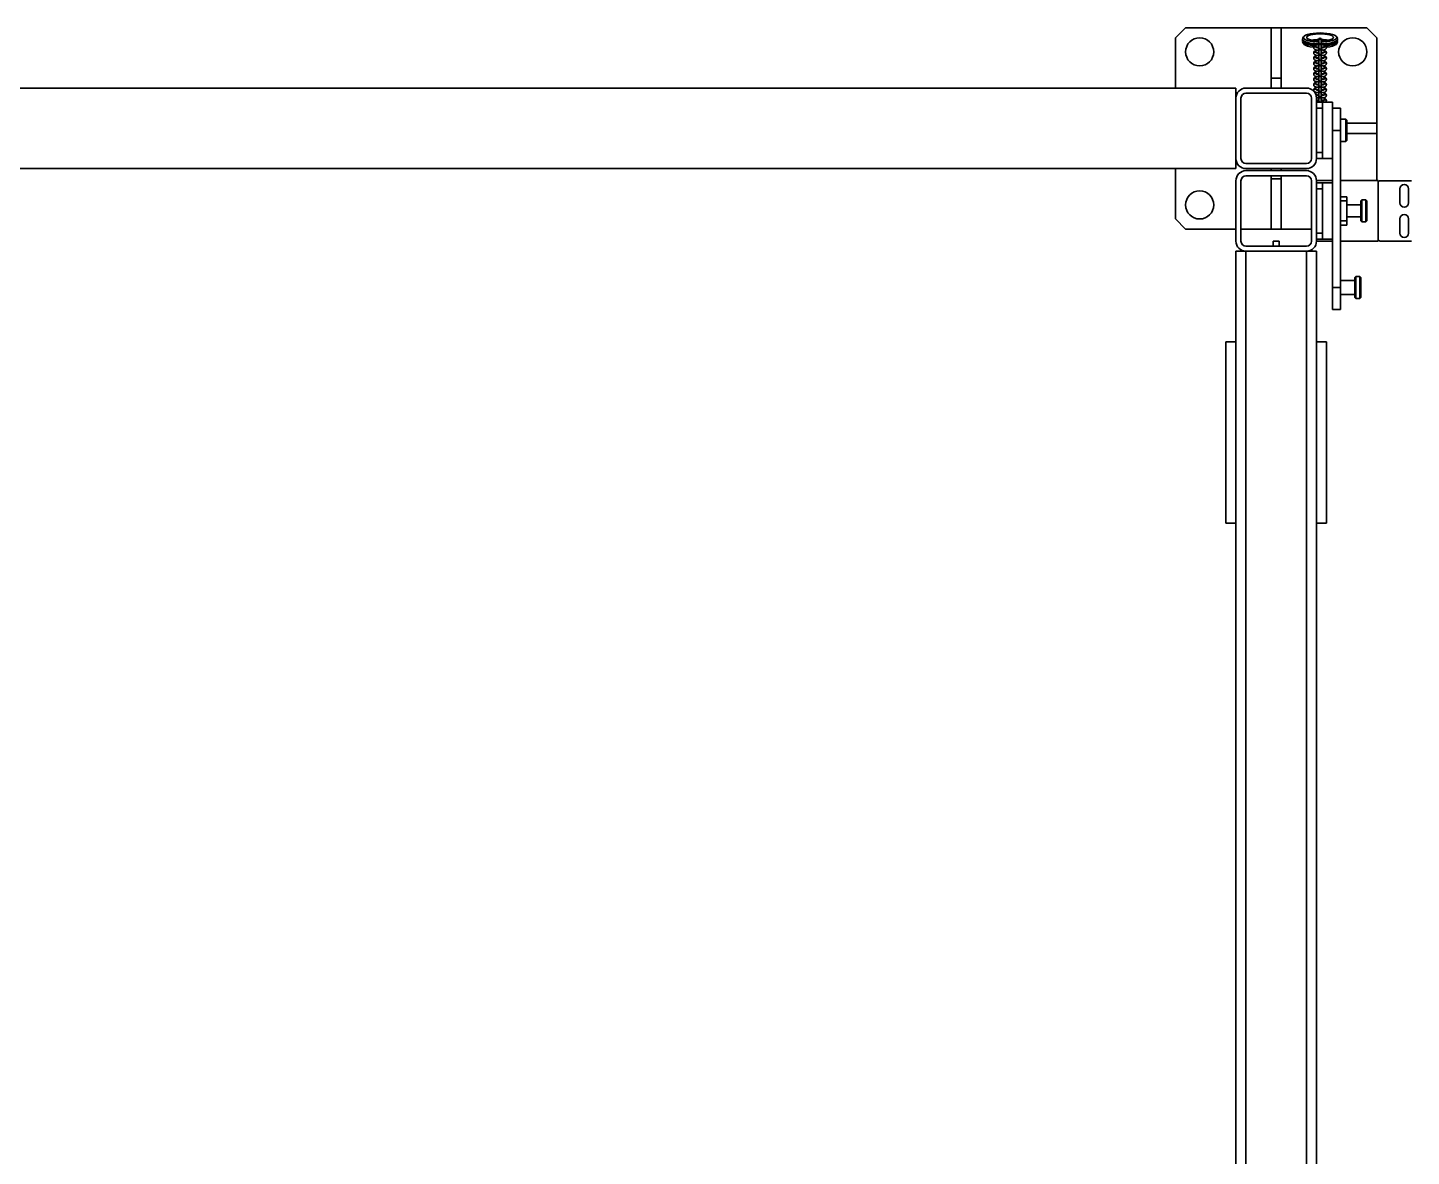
# Model space of a CAD drawing. Header units: millimetres. Extents: x 914 to 910632, y -176 to 682692.
# Drawn here: x 31488 to 32176, y 17034 to 17595 of the extents above; entities that cross this region are included whole.
import ezdxf

# ---------------------------------------------------------------- set-up
doc = ezdxf.new("R2010")
doc.units = ezdxf.units.MM

# ---------------------------------------------------------------- blocks, each defined once
blk = doc.blocks.new('后右')
at = {"color": 4, "linetype": 'Continuous', "lineweight": 35}
for p, q in [((1204818.75, -781787.28), (1204818.75, -780687.28)), ((1204858.75, -781787.28), (1204858.75, -780687.28)), ((1204793.75, -781757.28), (1204788.75, -781762.28)), ((1204788.75, -781787.28), (1204788.75, -781762.28)), ((1204793.75, -781757.28), (1204818.75, -781757.28)), ((1204858.75, -781757.28), (1204883.75, -781757.28)), ((1204888.75, -781762.28), (1204883.75, -781757.28)), ((1204888.75, -781762.28), (1204888.75, -781804.78)), ((1204642.75, -781787.28), (1204642.75, -781782.28)), ((1204642.75, -781782.28), (1204732.75, -781782.28)), ((1204732.75, -781782.28), (1204732.75, -781787.28)), ((1204777.75, -781787.28), (1203847.75, -781787.28)), ((1204777.75, -781787.28), (1204777.75, -781792.28)), ((1204812.75, -781787.28), (1204782.75, -781787.28)), ((1204812.75, -781789.78), (1204782.75, -781789.78)), ((1204788.75, -781804.78), (1204788.75, -781789.78)), ((1204858.75, -781787.28), (1204818.75, -781787.28)), ((1204853.75, -781787.28), (1204823.75, -781787.28)), ((1204853.75, -781789.78), (1204823.75, -781789.78)), ((1204777.75, -781792.28), (1203788.75, -781792.28)), ((1204777.75, -781792.28), (1204777.75, -781822.28)), ((1204780.25, -781792.28), (1204780.25, -781822.28)), ((1204815.25, -781822.28), (1204815.25, -781792.28)), ((1204817.75, -781822.28), (1204817.75, -781792.28)), ((1204818.75, -781792.28), (1204818.75, -781822.28)), ((1204821.25, -781792.28), (1204821.25, -781822.28)), ((1204856.25, -781822.28), (1204856.25, -781792.28)), ((1204858.75, -781822.28), (1204858.75, -781792.28)), ((1204782.75, -781805.78), (1204780.25, -781805.78)), ((1204780.25, -781808.78), (1204782.75, -781808.78)), ((1204782.75, -781808.78), (1204782.75, -781805.78)), ((1204788.75, -781804.78), (1204788.75, -781809.78)), ((1204788.75, -781804.78), (1204813.75, -781804.78)), ((1204788.75, -781824.78), (1204788.75, -781809.78)), ((1204788.75, -781809.78), (1204813.75, -781809.78)), ((1204813.75, -781804.78), (1204813.75, -781809.78)), ((1204813.75, -781804.78), (1204815.25, -781804.78)), ((1204813.75, -781809.78), (1204815.25, -781809.78)), ((1204817.75, -781804.78), (1204818.75, -781804.78)), ((1204817.75, -781809.78), (1204818.75, -781809.78)), ((1204858.75, -781804.78), (1204863.75, -781804.78)), ((1204858.75, -781809.78), (1204863.75, -781809.78)), ((1204863.75, -781804.78), (1204863.75, -781809.78)), ((1204863.75, -781804.78), (1204888.75, -781804.78)), ((1204863.75, -781809.78), (1204888.75, -781809.78)), ((1204888.75, -781804.78), (1204888.75, -781809.78)), ((1204888.75, -781809.78), (1204888.75, -781852.28)), ((1204777.75, -781822.28), (1203788.75, -781822.28)), ((1204777.75, -781822.28), (1204777.75, -781827.28)), ((1204782.75, -781824.78), (1204812.75, -781824.78)), ((1204823.75, -781824.78), (1204853.75, -781824.78)), ((1204881.7, -781820.41), (1204880.85, -781820.78)), ((1204881.89, -781820.42), (1204881.7, -781820.41)), ((1204881.83, -781820.46), (1204881.71, -781820.55)), ((1204882.5, -781820.42), (1204882.24, -781820.42)), ((1204883.17, -781820.46), (1204883.3, -781820.55)), ((1204884.16, -781820.78), (1204883.3, -781820.41)), ((1204777.75, -781827.28), (1203788.75, -781827.28)), ((1204642.75, -781832.28), (1204642.75, -781827.28)), ((1204732.75, -781827.28), (1204732.75, -781832.28)), ((1204782.65, -781835.28), (1204782.65, -781827.28)), ((1204782.75, -781827.28), (1204812.75, -781827.28)), ((1204783.75, -781830.28), (1204783.75, -781827.28)), ((1204783.75, -781830.28), (1204786.75, -781830.28)), ((1204783.75, -781835.28), (1204783.75, -781830.28)), ((1204786.75, -781830.28), (1204786.75, -781827.28)), ((1204786.75, -781830.28), (1204808.75, -781830.28)), ((1204808.75, -781827.28), (1204808.75, -781830.28)), ((1204808.75, -781830.28), (1204811.75, -781830.28)), ((1204811.75, -781830.28), (1204811.75, -781827.28)), ((1204811.75, -781835.28), (1204811.75, -781830.28)), ((1204812.85, -781835.28), (1204812.85, -781827.28)), ((1204823.75, -781827.28), (1204823.75, -781830.28)), ((1204823.75, -781827.28), (1204853.75, -781827.28)), ((1204823.75, -781830.28), (1204826.75, -781830.28)), ((1204823.75, -781830.28), (1204823.75, -781835.28)), ((1204826.75, -781830.28), (1204826.75, -781827.28)), ((1204826.75, -781830.28), (1204848.75, -781830.28)), ((1204848.75, -781827.28), (1204848.75, -781830.28)), ((1204848.75, -781830.28), (1204851.75, -781830.28)), ((1204851.75, -781827.28), (1204851.75, -781830.28)), ((1204853.48, -781828.48), (1204851.75, -781828.48)), ((1204851.75, -781829.68), (1204853.48, -781829.68)), ((1204851.75, -781830.28), (1204851.75, -781835.28)), ((1204853.81, -781828.48), (1204853.48, -781828.48)), ((1204853.48, -781829.68), (1204853.81, -781829.68)), ((1204853.9, -781828.48), (1204853.81, -781828.48)), ((1204853.81, -781829.68), (1204853.9, -781829.68)), ((1204856.11, -781828.48), (1204853.93, -781828.48)), ((1204853.93, -781829.68), (1204856.11, -781829.68)), ((1204856.45, -781828.48), (1204856.11, -781828.48)), ((1204856.11, -781829.68), (1204856.45, -781829.68)), ((1204856.54, -781828.48), (1204856.45, -781828.48)), ((1204856.45, -781829.68), (1204856.54, -781829.68)), ((1204858.75, -781828.48), (1204856.54, -781828.48)), ((1204856.54, -781829.68), (1204858.75, -781829.68)), ((1204858, -781825.98), (1204857.66, -781825.98)), ((1204859.09, -781828.48), (1204858.75, -781828.48)), ((1204858.75, -781829.68), (1204859.09, -781829.68)), ((1204859.18, -781828.48), (1204859.09, -781828.48)), ((1204859.09, -781829.68), (1204859.18, -781829.68)), ((1204861.39, -781828.48), (1204859.18, -781828.48)), ((1204859.18, -781829.68), (1204861.39, -781829.68)), ((1204860.63, -781825.98), (1204860.3, -781825.98)), ((1204861.72, -781828.48), (1204861.39, -781828.48)), ((1204861.39, -781829.68), (1204861.72, -781829.68)), ((1204861.82, -781828.48), (1204861.72, -781828.48)), ((1204861.72, -781829.68), (1204861.82, -781829.68)), ((1204864.03, -781828.48), (1204861.85, -781828.48)), ((1204861.85, -781829.68), (1204864.03, -781829.68)), ((1204863.27, -781825.98), (1204862.93, -781825.98)), ((1204864.36, -781828.48), (1204864.03, -781828.48)), ((1204864.03, -781829.68), (1204864.36, -781829.68)), ((1204864.45, -781828.48), (1204864.36, -781828.48)), ((1204864.36, -781829.68), (1204864.45, -781829.68)), ((1204866.66, -781828.48), (1204864.48, -781828.48)), ((1204864.48, -781829.68), (1204866.66, -781829.68)), ((1204865.91, -781825.98), (1204865.57, -781825.98)), ((1204867, -781828.48), (1204866.66, -781828.48)), ((1204866.66, -781829.68), (1204867, -781829.68)), ((1204867.09, -781828.48), (1204867, -781828.48)), ((1204867, -781829.68), (1204867.09, -781829.68)), ((1204869.3, -781828.48), (1204867.09, -781828.48)), ((1204867.09, -781829.68), (1204869.3, -781829.68)), ((1204868.54, -781825.98), (1204868.21, -781825.98)), ((1204869.63, -781828.48), (1204869.3, -781828.48)), ((1204869.3, -781829.68), (1204869.63, -781829.68)), ((1204869.73, -781828.48), (1204869.63, -781828.48)), ((1204869.63, -781829.68), (1204869.73, -781829.68)), ((1204871.94, -781828.48), (1204869.73, -781828.48)), ((1204869.73, -781829.68), (1204871.94, -781829.68)), ((1204871.18, -781825.98), (1204870.85, -781825.98)), ((1204872.27, -781828.48), (1204871.94, -781828.48)), ((1204871.94, -781829.68), (1204872.27, -781829.68)), ((1204872.36, -781828.48), (1204872.27, -781828.48)), ((1204872.27, -781829.68), (1204872.36, -781829.68)), ((1204874.57, -781828.48), (1204872.36, -781828.48)), ((1204872.36, -781829.68), (1204874.57, -781829.68)), ((1204873.82, -781825.98), (1204873.48, -781825.98)), ((1204874.91, -781828.48), (1204874.57, -781828.48)), ((1204874.57, -781829.68), (1204874.91, -781829.68)), ((1204875, -781828.48), (1204874.91, -781828.48)), ((1204874.91, -781829.68), (1204875, -781829.68)), ((1204877.21, -781828.48), (1204875, -781828.48)), ((1204875, -781829.68), (1204877.21, -781829.68)), ((1204876.45, -781825.98), (1204876.12, -781825.98)), ((1204877.55, -781828.48), (1204877.21, -781828.48)), ((1204877.21, -781829.68), (1204877.55, -781829.68)), ((1204877.64, -781828.48), (1204877.55, -781828.48)), ((1204877.55, -781829.68), (1204877.64, -781829.68)), ((1204879.85, -781828.48), (1204877.64, -781828.48)), ((1204877.64, -781829.68), (1204879.85, -781829.68)), ((1204879.09, -781825.98), (1204878.76, -781825.98)), ((1204880.18, -781828.48), (1204879.85, -781828.48)), ((1204879.85, -781829.68), (1204880.18, -781829.68)), ((1204880.27, -781828.48), (1204880.18, -781828.48)), ((1204880.18, -781829.68), (1204880.27, -781829.68)), ((1204882.48, -781828.48), (1204880.27, -781828.48)), ((1204880.27, -781829.68), (1204882.48, -781829.68)), ((1204882.82, -781828.48), (1204882.48, -781828.48)), ((1204882.48, -781829.68), (1204882.82, -781829.68)), ((1204882.91, -781828.48), (1204882.82, -781828.48)), ((1204882.82, -781829.68), (1204882.91, -781829.68)), ((1204732.75, -781832.28), (1204642.75, -781832.28)), ((1204748.75, -781835.28), (1204748.75, -781839.28)), ((1204759.75, -781835.28), (1204748.75, -781835.28)), ((1204759.75, -781839.28), (1204759.75, -781835.28)), ((1204783.75, -781835.28), (1204759.75, -781835.28)), ((1204783.75, -781835.28), (1204811.75, -781835.28)), ((1204823.75, -781835.28), (1204811.75, -781835.28)), ((1204823.75, -781835.28), (1204851.75, -781835.28)), ((1204837.75, -781835.28), (1204837.75, -781839.28)), ((1204848.75, -781839.28), (1204848.75, -781835.28)), ((1204852.39, -781832.18), (1204852.72, -781832.18)), ((1204855.02, -781832.18), (1204855.36, -781832.18)), ((1204857.66, -781832.18), (1204858, -781832.18)), ((1204860.3, -781832.18), (1204860.63, -781832.18)), ((1204862.93, -781832.18), (1204863.27, -781832.18)), ((1204865.57, -781832.18), (1204865.91, -781832.18)), ((1204868.21, -781832.18), (1204868.54, -781832.18)), ((1204870.85, -781832.18), (1204871.18, -781832.18)), ((1204873.48, -781832.18), (1204873.82, -781832.18)), ((1204876.12, -781832.18), (1204876.45, -781832.18)), ((1204878.76, -781832.18), (1204879.09, -781832.18)), ((1204880.85, -781837.37), (1204881.7, -781837.74)), ((1204881.7, -781837.74), (1204881.89, -781837.77)), ((1204881.71, -781837.6), (1204881.83, -781837.69)), ((1204883.3, -781837.74), (1204884.16, -781837.37)), ((1204748.75, -781839.28), (1204759.75, -781839.28)), ((1204756.25, -781839.28), (1204756.25, -781846.28)), ((1204837.75, -781839.28), (1204759.75, -781839.28)), ((1204763.25, -781846.28), (1204763.25, -781839.28)), ((1204782.65, -781857.88), (1204782.65, -781839.28)), ((1204790.75, -781842.28), (1204790.75, -781839.28)), ((1204790.75, -781842.28), (1204792.75, -781842.28)), ((1204792.75, -781842.28), (1204792.75, -781839.28)), ((1204792.75, -781842.28), (1204802.75, -781842.28)), ((1204794.75, -781842.28), (1204794.75, -781849.28)), ((1204800.75, -781849.28), (1204800.75, -781842.28)), ((1204802.75, -781839.28), (1204802.75, -781842.28)), ((1204802.75, -781842.28), (1204804.75, -781842.28)), ((1204804.75, -781842.28), (1204804.75, -781839.28)), ((1204812.85, -781857.88), (1204812.85, -781839.28)), ((1204832.25, -781839.28), (1204832.25, -781841.78)), ((1204832.25, -781841.78), (1204832.75, -781842.28)), ((1204832.25, -781841.78), (1204843.25, -781841.78)), ((1204832.75, -781842.28), (1204837.75, -781842.28)), ((1204836.25, -781857.28), (1204836.25, -781842.28)), ((1204837.75, -781839.28), (1204848.75, -781839.28)), ((1204837.75, -781842.28), (1204842.75, -781842.28)), ((1204841.25, -781857.28), (1204841.25, -781842.28)), ((1204842.75, -781842.28), (1204843.25, -781841.78)), ((1204843.25, -781841.78), (1204843.25, -781839.28)), ((1204754.75, -781846.28), (1204754.25, -781846.78)), ((1204754.25, -781846.78), (1204754.25, -781848.78)), ((1204754.25, -781846.78), (1204765.25, -781846.78)), ((1204754.25, -781848.78), (1204754.75, -781849.28)), ((1204754.25, -781848.78), (1204765.25, -781848.78)), ((1204764.75, -781846.28), (1204754.75, -781846.28)), ((1204754.75, -781849.28), (1204764.75, -781849.28)), ((1204765.25, -781846.78), (1204764.75, -781846.28)), ((1204764.75, -781849.28), (1204765.25, -781848.78)), ((1204765.25, -781848.78), (1204765.25, -781846.78)), ((1204792.75, -781849.28), (1204792.25, -781849.78)), ((1204792.25, -781849.78), (1204792.25, -781851.78)), ((1204792.25, -781849.78), (1204797.75, -781849.78)), ((1204792.25, -781851.78), (1204792.75, -781852.28)), ((1204792.25, -781851.78), (1204797.75, -781851.78)), ((1204797.75, -781849.28), (1204792.75, -781849.28)), ((1204792.75, -781852.28), (1204802.75, -781852.28)), ((1204802.75, -781849.28), (1204797.75, -781849.28)), ((1204797.75, -781849.78), (1204803.25, -781849.78)), ((1204797.75, -781851.78), (1204803.25, -781851.78)), ((1204803.25, -781849.78), (1204802.75, -781849.28)), ((1204802.75, -781852.28), (1204803.25, -781851.78)), ((1204803.25, -781851.78), (1204803.25, -781849.78)), ((1204883.75, -781857.28), (1204888.75, -781852.28)), ((1204812.85, -781857.88), (1204782.65, -781857.88)), ((1204782.75, -781874.38), (1204782.75, -781858.88)), ((1204812.75, -781858.88), (1204812.75, -781874.38)), ((1204836.25, -781857.28), (1204812.85, -781857.28)), ((1204836.25, -781857.28), (1204841.25, -781857.28)), ((1204883.75, -781857.28), (1204841.25, -781857.28)), ((1204786.75, -781868.73), (1204793.75, -781868.73)), ((1204801.75, -781868.73), (1204808.75, -781868.73)), ((1204793.75, -781873.03), (1204786.75, -781873.03)), ((1204808.75, -781873.03), (1204801.75, -781873.03))]:
    blk.add_line(p, q, dxfattribs=at)
at = {"color": 4, "linetype": 'Continuous', "lineweight": 35, "flags": 128}
for points in [[(1204879.03, -781825.96), (1204879.06, -781825.68), (1204879.29, -781824.17), (1204879.61, -781822.87), (1204879.99, -781821.84), (1204880.41, -781821.13), (1204880.85, -781820.78)], [(1204886.14, -781829.08), (1204886.09, -781827.34), (1204885.94, -781825.68), (1204885.71, -781824.17), (1204885.4, -781822.87), (1204885.02, -781821.84), (1204884.59, -781821.13), (1204884.13, -781820.77), (1204883.66, -781820.77), (1204883.21, -781821.13), (1204882.78, -781821.84), (1204882.4, -781822.87), (1204882.09, -781824.17), (1204881.85, -781825.68), (1204881.71, -781827.34), (1204881.66, -781828.48)], [(1204882.12, -781828.48), (1204882.16, -781827.54), (1204882.3, -781826.09), (1204882.53, -781824.8), (1204882.83, -781823.74), (1204883.19, -781822.97), (1204883.59, -781822.53), (1204884, -781822.44), (1204884.41, -781822.71), (1204884.79, -781823.32), (1204885.12, -781824.24), (1204885.39, -781825.42), (1204885.57, -781826.8), (1204885.67, -781828.3), (1204885.67, -781829.85), (1204885.57, -781831.35), (1204885.39, -781832.73), (1204885.12, -781833.91), (1204884.79, -781834.84), (1204884.41, -781835.45), (1204884, -781835.71), (1204883.59, -781835.63), (1204883.19, -781835.18), (1204882.83, -781834.41), (1204882.53, -781833.35), (1204882.3, -781832.06), (1204882.16, -781830.61), (1204882.12, -781829.68)], [(1204855.45, -781826.98), (1204855.43, -781827), (1204855.29, -781827.11)], [(1204878.87, -781828.48), (1204878.91, -781827.34), (1204878.91, -781827.34)], [(1204878.92, -781830.87), (1204878.91, -781830.81), (1204878.87, -781829.68)], [(1204881.66, -781829.68), (1204881.71, -781830.81), (1204881.85, -781832.47), (1204882.09, -781833.98), (1204882.4, -781835.28), (1204882.78, -781836.31), (1204883.21, -781837.02), (1204883.66, -781837.38), (1204884.13, -781837.38), (1204884.59, -781837.02), (1204885.02, -781836.31), (1204885.4, -781835.28), (1204885.71, -781833.98), (1204885.94, -781832.47), (1204886.09, -781830.81), (1204886.14, -781829.08)], [(1204880.85, -781837.37), (1204880.41, -781837.02), (1204879.99, -781836.31), (1204879.61, -781835.28), (1204879.29, -781833.98), (1204879.06, -781832.47), (1204879.02, -781832.16)]]:
    blk.add_lwpolyline(points, dxfattribs=at)
at = {"color": 4, "linetype": 'Continuous', "lineweight": 35}
for centre in [(1204800.75, -781769.28), (1204876.75, -781769.28), (1204876.75, -781845.28)]:
    blk.add_circle(centre, 7, dxfattribs=at)
for centre, radius, start, end in [((1204782.75, -781792.28), 5, 90, 180), ((1204782.75, -781792.28), 2.5, 90, 180), ((1204812.75, -781792.28), 5, 0, 90), ((1204812.75, -781792.28), 2.5, 0, 90), ((1204823.75, -781792.28), 5, 90, 180), ((1204823.75, -781792.28), 2.5, 90, 180), ((1204853.75, -781792.28), 5, 0, 90), ((1204853.75, -781792.28), 2.5, 0, 90), ((1204782.75, -781822.28), 5, 180, 270), ((1204782.75, -781822.28), 2.5, 180, 270), ((1204812.75, -781822.28), 5, 270, 0), ((1204812.75, -781822.28), 2.5, 270, 0), ((1204823.75, -781822.28), 5, 180, 270), ((1204823.75, -781822.28), 2.5, 180, 270), ((1204853.75, -781822.28), 5, 270, 0), ((1204853.75, -781822.28), 2.5, 270, 0), ((1204851.27, -781829.08), 0.6, 324.18532, 35.81468), ((1204852.37, -781831.57), 0.602, 272.36686, 65.78553), ((1204852.71, -781831.58), 0.6, 271.44771, 88.55229), ((1204853.46, -781829.08), 0.6, 271.73338, 88.26662), ((1204853.8, -781829.07), 0.589, 358.92539, 88.91801), ((1204853.8, -781829.09), 0.589, 271.07529, 1.06994), ((1204853.9, -781829.08), 0.6, 270, 90), ((1204855, -781831.57), 0.602, 272.37204, 65.75746), ((1204855.35, -781826.59), 0.583, 270.84469, 339.94224), ((1204855.34, -781831.58), 0.6, 271.44771, 88.55229), ((1204856.1, -781829.08), 0.6, 271.73338, 88.26662), ((1204856.44, -781829.07), 0.59, 358.97165, 88.89536), ((1204856.44, -781829.09), 0.59, 271.09795, 1.02366), ((1204856.54, -781829.08), 0.6, 270, 90), ((1204857.64, -781826.58), 0.602, 298.00048, 88.70741), ((1204857.64, -781831.57), 0.602, 272.37204, 65.75746), ((1204857.98, -781826.58), 0.6, 271.43195, 88.56805), ((1204857.98, -781831.58), 0.6, 271.43195, 88.56805), ((1204858.73, -781829.08), 0.6, 271.73338, 88.26662), ((1204859.08, -781829.07), 0.589, 358.95835, 88.90867), ((1204859.08, -781829.09), 0.589, 271.08465, 1.03696), ((1204859.18, -781829.08), 0.6, 270, 90), ((1204860.28, -781826.58), 0.602, 298.00048, 88.70741), ((1204860.28, -781831.57), 0.602, 272.37204, 65.75746), ((1204860.62, -781826.58), 0.6, 271.43195, 88.56805), ((1204860.62, -781831.58), 0.6, 271.43195, 88.56805), ((1204861.37, -781829.08), 0.6, 271.7255, 88.2745), ((1204861.71, -781829.07), 0.589, 358.95835, 88.90867), ((1204861.71, -781829.09), 0.589, 271.08465, 1.03696), ((1204861.82, -781829.08), 0.6, 270, 90), ((1204862.92, -781826.58), 0.602, 297.97094, 88.73695), ((1204862.92, -781831.57), 0.602, 272.34318, 65.78632), ((1204863.25, -781826.58), 0.6, 271.43195, 88.56805), ((1204863.25, -781831.58), 0.6, 271.43195, 88.56805), ((1204864.01, -781829.08), 0.6, 271.70975, 88.29025), ((1204864.35, -781829.07), 0.589, 358.95865, 88.88475), ((1204864.35, -781829.09), 0.589, 271.10857, 1.03665), ((1204864.45, -781829.08), 0.6, 270, 90), ((1204865.55, -781826.58), 0.602, 297.97094, 88.73695), ((1204865.55, -781831.57), 0.602, 272.36686, 65.78553), ((1204865.89, -781826.58), 0.6, 271.43195, 88.56805), ((1204865.89, -781831.58), 0.6, 271.43195, 88.56805), ((1204866.64, -781829.08), 0.6, 271.70975, 88.29025), ((1204866.99, -781829.07), 0.589, 358.95865, 88.88475), ((1204866.99, -781829.09), 0.589, 271.10857, 1.03665), ((1204867.09, -781829.08), 0.6, 270, 90), ((1204868.19, -781826.58), 0.602, 297.97094, 88.73695), ((1204868.19, -781831.57), 0.602, 272.36686, 65.78553), ((1204868.53, -781826.58), 0.6, 271.42408, 88.57592), ((1204868.53, -781831.58), 0.6, 271.42408, 88.57592), ((1204869.28, -781829.08), 0.6, 271.73338, 88.26662), ((1204869.62, -781829.07), 0.589, 358.92539, 88.91801), ((1204869.62, -781829.09), 0.589, 271.07529, 1.06994), ((1204869.73, -781829.08), 0.6, 270, 90), ((1204870.83, -781826.58), 0.602, 298.00021, 88.73049), ((1204870.83, -781831.57), 0.602, 272.36686, 65.78553), ((1204871.17, -781826.58), 0.6, 271.42408, 88.57592), ((1204871.17, -781831.58), 0.6, 271.42408, 88.57592), ((1204871.92, -781829.08), 0.6, 271.73338, 88.26662), ((1204872.26, -781829.07), 0.589, 358.92539, 88.91801), ((1204872.26, -781829.09), 0.589, 271.07529, 1.06994), ((1204872.36, -781829.08), 0.6, 270, 90), ((1204873.46, -781826.58), 0.602, 298.00048, 88.70741), ((1204873.46, -781831.57), 0.602, 272.37204, 65.75746), ((1204873.8, -781826.58), 0.6, 271.44771, 88.55229), ((1204873.8, -781831.58), 0.6, 271.44771, 88.55229), ((1204874.56, -781829.08), 0.6, 271.73338, 88.26662), ((1204874.9, -781829.07), 0.589, 358.92539, 88.91801), ((1204874.9, -781829.09), 0.589, 271.07529, 1.06994), ((1204875, -781829.08), 0.6, 270, 90), ((1204876.1, -781826.58), 0.602, 298.00048, 88.70741), ((1204876.1, -781831.57), 0.602, 272.37204, 65.75746), ((1204876.44, -781826.58), 0.6, 271.44771, 88.55229), ((1204876.44, -781831.58), 0.6, 271.44771, 88.55229), ((1204877.19, -781829.08), 0.6, 271.73338, 88.26662), ((1204877.53, -781829.07), 0.59, 358.97165, 88.89536), ((1204877.53, -781829.09), 0.59, 271.09795, 1.02366), ((1204877.64, -781829.08), 0.6, 270, 90), ((1204878.74, -781826.58), 0.602, 298.00048, 88.70741), ((1204878.74, -781831.57), 0.602, 272.37204, 65.75746), ((1204879.08, -781826.58), 0.6, 271.43195, 88.56805), ((1204879.08, -781831.58), 0.6, 271.43195, 88.56805), ((1204879.83, -781829.08), 0.6, 271.73338, 88.26662), ((1204880.17, -781829.07), 0.589, 358.95835, 88.90867), ((1204880.17, -781829.09), 0.589, 271.08465, 1.03696), ((1204880.27, -781829.08), 0.6, 270, 90), ((1204882.47, -781829.08), 0.6, 271.7255, 88.2745), ((1204863.03, -781828.82), 19.86, 0.99074, 11.26496), ((1204863.03, -781829.33), 19.86, 348.73504, 359.00926), ((1204882.81, -781829.07), 0.589, 358.95835, 88.90867), ((1204882.81, -781829.09), 0.589, 271.08465, 1.03696), ((1204882.91, -781829.08), 0.6, 270, 90), ((1204783.75, -781858.88), 1, 90, 180), ((1204811.75, -781858.88), 1, 0, 90), ((1204786.75, -781870.88), 2.15, 90, 270), ((1204793.75, -781870.88), 2.15, 270, 90), ((1204801.75, -781870.88), 2.15, 90, 270), ((1204808.75, -781870.88), 2.15, 270, 90)]:
    blk.add_arc(centre, radius, start, end, dxfattribs=at)
for points, knots in [([(1204881.71, -781820.55), (1204881.49, -781820.65), (1204880.97, -781820.9), (1204880.29, -781822.8), (1204879.85, -781824.82), (1204879.79, -781826.15), (1204879.78, -781826.36)], [0, 0, 0, 0, 0.244553, 0.590208, 0.935867, 1, 1, 1, 1]), ([(1204880.29, -781828.49), (1204880.32, -781827.59), (1204880.39, -781825.61), (1204880.89, -781823.07), (1204881.47, -781821.39), (1204881.88, -781821.16), (1204882.01, -781821.09)], [0, 0, 0, 0, 0.251893, 0.560798, 0.869708, 1, 1, 1, 1]), ([(1204880.73, -781828.48), (1204880.76, -781827.54), (1204880.83, -781825.47), (1204881.34, -781822.73), (1204882.11, -781820.89), (1204882.78, -781820.13), (1204883.13, -781820.42), (1204883.17, -781820.46)], [0, 0, 0, 0, 0.2063024, 0.4578263, 0.7093556, 0.9608929, 1, 1, 1, 1]), ([(1204883.11, -781820.39), (1204882.99, -781820.36), (1204882.73, -781820.29), (1204882.37, -781820.44), (1204882.08, -781820.67), (1204881.91, -781820.83), (1204881.84, -781820.94), (1204881.83, -781820.95)], [0, 0, 0, 0, 0.250868, 0.554102, 0.781357, 0.987813, 1, 1, 1, 1]), ([(1204852.64, -781831.07), (1204852.63, -781831.06), (1204852.61, -781831.03), (1204852.52, -781830.82), (1204852.44, -781830.51), (1204852.38, -781830.13), (1204852.34, -781829.85), (1204852.34, -781829.68), (1204852.34, -781829.68)], [0, 0, 0, 0, 0.166164, 0.385871, 0.593402, 0.775292, 0.990629, 1, 1, 1, 1]), ([(1204852.35, -781828.48), (1204852.35, -781828.4), (1204852.35, -781828.22), (1204852.4, -781827.91), (1204852.46, -781827.59), (1204852.52, -781827.36), (1204852.55, -781827.29), (1204852.55, -781827.28)], [0, 0, 0, 0, 0.14997, 0.35312, 0.66219, 0.944066, 1, 1, 1, 1]), ([(1204852.76, -781829.68), (1204852.76, -781829.75), (1204852.75, -781829.94), (1204852.71, -781830.24), (1204852.65, -781830.56), (1204852.58, -781830.81), (1204852.55, -781830.9), (1204852.54, -781830.92)], [0, 0, 0, 0, 0.139851, 0.329292, 0.617507, 0.880363, 1, 1, 1, 1]), ([(1204852.55, -781827.28), (1204852.56, -781827.3), (1204852.6, -781827.39), (1204852.66, -781827.65), (1204852.73, -781828.02), (1204852.76, -781828.3), (1204852.77, -781828.47), (1204852.77, -781828.48)], [0, 0, 0, 0, 0.111496, 0.411689, 0.674861, 0.986442, 1, 1, 1, 1]), ([(1204852.73, -781832.15), (1204852.77, -781832.16), (1204852.97, -781832.18), (1204853.3, -781831.97), (1204853.54, -781831.65), (1204853.71, -781831.25), (1204853.83, -781830.83), (1204853.91, -781830.37), (1204853.96, -781829.99), (1204853.97, -781829.74), (1204853.97, -781829.68)], [0, 0, 0, 0, 0.046494, 0.194739, 0.377837, 0.537841, 0.684887, 0.808088, 0.948727, 1, 1, 1, 1]), ([(1204853.96, -781828.48), (1204853.96, -781828.36), (1204853.95, -781828.11), (1204853.89, -781827.72), (1204853.85, -781827.43), (1204853.81, -781827.28), (1204853.8, -781827.27)], [0, 0, 0, 0, 0.2683989, 0.5390076, 0.9723744, 1, 1, 1, 1]), ([(1204853.95, -781827.24), (1204853.94, -781827.28), (1204853.91, -781827.39), (1204853.89, -781827.53), (1204853.87, -781827.62)], [0, 0, 0, 0, 0.355247, 1, 1, 1, 1]), ([(1204853.87, -781830.53), (1204853.89, -781830.64), (1204853.94, -781830.92), (1204854.05, -781831.28), (1204854.2, -781831.64), (1204854.42, -781831.93), (1204854.72, -781832.16), (1204854.94, -781832.16), (1204855.03, -781832.15)], [0, 0, 0, 0, 0.1295139, 0.3175884, 0.5099027, 0.7077593, 0.891702, 1, 1, 1, 1]), ([(1204855.28, -781831.07), (1204855.27, -781831.06), (1204855.25, -781831.03), (1204855.16, -781830.82), (1204855.08, -781830.51), (1204855.02, -781830.13), (1204854.98, -781829.85), (1204854.97, -781829.68), (1204854.97, -781829.68)], [0, 0, 0, 0, 0.166211, 0.385913, 0.5934, 0.775285, 0.990637, 1, 1, 1, 1]), ([(1204854.98, -781828.48), (1204854.99, -781828.4), (1204854.99, -781828.22), (1204855.03, -781827.92), (1204855.09, -781827.59), (1204855.17, -781827.3), (1204855.24, -781827.14), (1204855.28, -781827.08), (1204855.28, -781827.08), (1204855.27, -781827.09)], [0, 0, 0, 0, 0.102766, 0.241973, 0.453762, 0.646915, 0.822722, 0.972546, 1, 1, 1, 1]), ([(1204855.1, -781827.08), (1204855.11, -781827.09), (1204855.13, -781827.12), (1204855.22, -781827.33), (1204855.3, -781827.64), (1204855.36, -781828.02), (1204855.4, -781828.3), (1204855.41, -781828.47), (1204855.41, -781828.48)], [0, 0, 0, 0, 0.166166, 0.385899, 0.593397, 0.775289, 0.990629, 1, 1, 1, 1]), ([(1204855.4, -781829.68), (1204855.4, -781829.75), (1204855.39, -781829.94), (1204855.35, -781830.24), (1204855.29, -781830.56), (1204855.22, -781830.81), (1204855.19, -781830.9), (1204855.17, -781830.92)], [0, 0, 0, 0, 0.139868, 0.329284, 0.61755, 0.88036, 1, 1, 1, 1]), ([(1204855.36, -781832.15), (1204855.41, -781832.16), (1204855.6, -781832.18), (1204855.94, -781831.97), (1204856.18, -781831.65), (1204856.35, -781831.25), (1204856.46, -781830.83), (1204856.54, -781830.37), (1204856.59, -781829.99), (1204856.6, -781829.73), (1204856.61, -781829.66)], [0, 0, 0, 0, 0.046337, 0.194103, 0.376583, 0.536024, 0.682605, 0.805382, 0.945545, 1, 1, 1, 1]), ([(1204856.6, -781828.49), (1204856.6, -781828.36), (1204856.59, -781828.12), (1204856.53, -781827.72), (1204856.45, -781827.29), (1204856.34, -781826.88), (1204856.23, -781826.66), (1204856.18, -781826.55)], [0, 0, 0, 0, 0.154335, 0.305707, 0.548093, 0.780897, 1, 1, 1, 1]), ([(1204857.66, -781826), (1204857.61, -781825.99), (1204857.42, -781825.97), (1204857.08, -781826.18), (1204856.84, -781826.5), (1204856.67, -781826.91), (1204856.57, -781827.28), (1204856.52, -781827.53), (1204856.51, -781827.62)], [0, 0, 0, 0, 0.060955, 0.255337, 0.495384, 0.705125, 0.897932, 1, 1, 1, 1]), ([(1204856.51, -781830.53), (1204856.53, -781830.64), (1204856.58, -781830.92), (1204856.69, -781831.28), (1204856.84, -781831.64), (1204857.05, -781831.93), (1204857.35, -781832.16), (1204857.58, -781832.16), (1204857.66, -781832.15)], [0, 0, 0, 0, 0.129537, 0.317615, 0.509955, 0.707754, 0.8917, 1, 1, 1, 1]), ([(1204857.92, -781831.07), (1204857.91, -781831.06), (1204857.89, -781831.03), (1204857.8, -781830.82), (1204857.72, -781830.51), (1204857.66, -781830.13), (1204857.62, -781829.85), (1204857.61, -781829.68), (1204857.61, -781829.68)], [0, 0, 0, 0, 0.166165, 0.385874, 0.593388, 0.77528, 0.990629, 1, 1, 1, 1]), ([(1204857.62, -781828.48), (1204857.62, -781828.4), (1204857.63, -781828.22), (1204857.67, -781827.92), (1204857.73, -781827.59), (1204857.81, -781827.3), (1204857.87, -781827.14), (1204857.92, -781827.08), (1204857.91, -781827.08), (1204857.91, -781827.09)], [0, 0, 0, 0, 0.102777, 0.241961, 0.453782, 0.646897, 0.822705, 0.972541, 1, 1, 1, 1]), ([(1204857.74, -781827.08), (1204857.75, -781827.09), (1204857.77, -781827.12), (1204857.86, -781827.33), (1204857.94, -781827.64), (1204858, -781828.02), (1204858.04, -781828.3), (1204858.04, -781828.47), (1204858.04, -781828.48)], [0, 0, 0, 0, 0.166214, 0.38594, 0.593395, 0.775282, 0.990637, 1, 1, 1, 1]), ([(1204858.04, -781829.68), (1204858.03, -781829.75), (1204858.03, -781829.94), (1204857.98, -781830.24), (1204857.93, -781830.56), (1204857.86, -781830.81), (1204857.82, -781830.9), (1204857.81, -781830.92)], [0, 0, 0, 0, 0.139853, 0.329283, 0.617524, 0.880385, 1, 1, 1, 1]), ([(1204859.24, -781828.49), (1204859.23, -781828.36), (1204859.22, -781828.12), (1204859.17, -781827.72), (1204859.09, -781827.29), (1204858.97, -781826.87), (1204858.81, -781826.51), (1204858.6, -781826.22), (1204858.3, -781826), (1204858.08, -781826), (1204857.99, -781826)], [0, 0, 0, 0, 0.094918, 0.188019, 0.337071, 0.480247, 0.626631, 0.777269, 0.917299, 1, 1, 1, 1]), ([(1204858, -781832.15), (1204858.05, -781832.16), (1204858.24, -781832.18), (1204858.58, -781831.97), (1204858.82, -781831.65), (1204858.98, -781831.25), (1204859.1, -781830.83), (1204859.18, -781830.37), (1204859.23, -781829.99), (1204859.24, -781829.73), (1204859.24, -781829.66)], [0, 0, 0, 0, 0.046384, 0.19409, 0.376572, 0.536038, 0.682601, 0.805379, 0.945544, 1, 1, 1, 1]), ([(1204860.29, -781826), (1204860.25, -781825.99), (1204860.05, -781825.97), (1204859.72, -781826.18), (1204859.48, -781826.5), (1204859.31, -781826.91), (1204859.2, -781827.28), (1204859.16, -781827.53), (1204859.15, -781827.62)], [0, 0, 0, 0, 0.060956, 0.255315, 0.495368, 0.705143, 0.897929, 1, 1, 1, 1]), ([(1204859.15, -781830.53), (1204859.17, -781830.64), (1204859.21, -781830.92), (1204859.32, -781831.28), (1204859.48, -781831.64), (1204859.69, -781831.93), (1204859.99, -781832.16), (1204860.22, -781832.16), (1204860.3, -781832.15)], [0, 0, 0, 0, 0.129506, 0.317588, 0.509932, 0.707797, 0.891698, 1, 1, 1, 1]), ([(1204860.55, -781831.07), (1204860.54, -781831.06), (1204860.52, -781831.03), (1204860.43, -781830.82), (1204860.36, -781830.51), (1204860.29, -781830.13), (1204860.25, -781829.85), (1204860.25, -781829.68), (1204860.25, -781829.68)], [0, 0, 0, 0, 0.166209, 0.385906, 0.593409, 0.775292, 0.99063, 1, 1, 1, 1]), ([(1204860.26, -781828.48), (1204860.26, -781828.4), (1204860.27, -781828.22), (1204860.31, -781827.92), (1204860.37, -781827.59), (1204860.45, -781827.3), (1204860.51, -781827.14), (1204860.56, -781827.08), (1204860.55, -781827.08), (1204860.55, -781827.09)], [0, 0, 0, 0, 0.102764, 0.241969, 0.453753, 0.646904, 0.822708, 0.972489, 1, 1, 1, 1]), ([(1204860.38, -781827.08), (1204860.39, -781827.09), (1204860.41, -781827.12), (1204860.5, -781827.33), (1204860.57, -781827.64), (1204860.64, -781828.02), (1204860.67, -781828.3), (1204860.68, -781828.47), (1204860.68, -781828.48)], [0, 0, 0, 0, 0.166158, 0.385892, 0.593391, 0.775284, 0.990625, 1, 1, 1, 1]), ([(1204860.67, -781829.68), (1204860.67, -781829.75), (1204860.66, -781829.94), (1204860.62, -781830.24), (1204860.56, -781830.56), (1204860.49, -781830.81), (1204860.46, -781830.9), (1204860.45, -781830.92)], [0, 0, 0, 0, 0.139853, 0.329283, 0.617524, 0.880385, 1, 1, 1, 1]), ([(1204861.87, -781828.35), (1204861.86, -781828.27), (1204861.86, -781828.07), (1204861.81, -781827.72), (1204861.73, -781827.29), (1204861.61, -781826.87), (1204861.45, -781826.51), (1204861.24, -781826.22), (1204860.94, -781826), (1204860.71, -781826), (1204860.63, -781826)], [0, 0, 0, 0, 0.06204, 0.158511, 0.312993, 0.461369, 0.613069, 0.769179, 0.914295, 1, 1, 1, 1]), ([(1204860.64, -781832.15), (1204860.68, -781832.16), (1204860.88, -781832.18), (1204861.21, -781831.97), (1204861.45, -781831.65), (1204861.62, -781831.25), (1204861.74, -781830.83), (1204861.82, -781830.37), (1204861.87, -781830.03), (1204861.87, -781829.82), (1204861.87, -781829.8)], [0, 0, 0, 0, 0.0480296, 0.2009771, 0.3899577, 0.5550582, 0.7068224, 0.8339568, 0.9791132, 1, 1, 1, 1]), ([(1204862.93, -781826), (1204862.88, -781825.99), (1204862.69, -781825.97), (1204862.35, -781826.18), (1204862.11, -781826.5), (1204861.95, -781826.91), (1204861.84, -781827.28), (1204861.8, -781827.53), (1204861.78, -781827.62)], [0, 0, 0, 0, 0.060956, 0.255315, 0.495368, 0.705143, 0.897929, 1, 1, 1, 1]), ([(1204861.78, -781830.53), (1204861.8, -781830.64), (1204861.85, -781830.92), (1204861.96, -781831.28), (1204862.12, -781831.64), (1204862.33, -781831.93), (1204862.63, -781832.16), (1204862.85, -781832.16), (1204862.94, -781832.15)], [0, 0, 0, 0, 0.129527, 0.317585, 0.50993, 0.707795, 0.891697, 1, 1, 1, 1]), ([(1204862.89, -781828.48), (1204862.9, -781828.4), (1204862.9, -781828.22), (1204862.95, -781827.92), (1204863, -781827.59), (1204863.08, -781827.3), (1204863.15, -781827.14), (1204863.2, -781827.08), (1204863.19, -781827.08), (1204863.18, -781827.09)], [0, 0, 0, 0, 0.102759, 0.241964, 0.453748, 0.646899, 0.82272, 0.972541, 1, 1, 1, 1]), ([(1204863.19, -781831.07), (1204863.18, -781831.06), (1204863.16, -781831.03), (1204863.07, -781830.82), (1204862.99, -781830.51), (1204862.93, -781830.13), (1204862.89, -781829.85), (1204862.89, -781829.68), (1204862.89, -781829.68)], [0, 0, 0, 0, 0.166215, 0.385903, 0.593394, 0.775283, 0.99063, 1, 1, 1, 1]), ([(1204863.01, -781827.08), (1204863.02, -781827.09), (1204863.04, -781827.12), (1204863.13, -781827.33), (1204863.21, -781827.64), (1204863.27, -781828.02), (1204863.31, -781828.3), (1204863.32, -781828.47), (1204863.32, -781828.48)], [0, 0, 0, 0, 0.166207, 0.385938, 0.593396, 0.775287, 0.990625, 1, 1, 1, 1]), ([(1204863.31, -781829.68), (1204863.31, -781829.75), (1204863.3, -781829.94), (1204863.26, -781830.24), (1204863.2, -781830.56), (1204863.13, -781830.81), (1204863.1, -781830.9), (1204863.09, -781830.92)], [0, 0, 0, 0, 0.1398529, 0.3292814, 0.6175008, 0.8803858, 1, 1, 1, 1]), ([(1204864.51, -781828.48), (1204864.51, -781828.36), (1204864.5, -781828.11), (1204864.44, -781827.72), (1204864.37, -781827.29), (1204864.24, -781826.87), (1204864.09, -781826.51), (1204863.88, -781826.22), (1204863.58, -781826), (1204863.35, -781826), (1204863.26, -781826)], [0, 0, 0, 0, 0.09256, 0.185904, 0.33536, 0.478876, 0.625658, 0.776688, 0.917083, 1, 1, 1, 1]), ([(1204863.27, -781832.15), (1204863.32, -781832.16), (1204863.51, -781832.18), (1204863.85, -781831.97), (1204864.09, -781831.65), (1204864.26, -781831.25), (1204864.37, -781830.83), (1204864.45, -781830.37), (1204864.51, -781829.99), (1204864.51, -781829.74), (1204864.52, -781829.68)], [0, 0, 0, 0, 0.0465389, 0.1947798, 0.3778468, 0.537862, 0.6849034, 0.808092, 0.9487323, 1, 1, 1, 1]), ([(1204865.57, -781826), (1204865.52, -781825.99), (1204865.33, -781825.97), (1204864.99, -781826.18), (1204864.75, -781826.5), (1204864.58, -781826.91), (1204864.48, -781827.28), (1204864.43, -781827.53), (1204864.42, -781827.62)], [0, 0, 0, 0, 0.061012, 0.255355, 0.495419, 0.705147, 0.897917, 1, 1, 1, 1]), ([(1204864.42, -781830.53), (1204864.44, -781830.64), (1204864.49, -781830.92), (1204864.6, -781831.28), (1204864.75, -781831.64), (1204864.97, -781831.93), (1204865.26, -781832.16), (1204865.49, -781832.16), (1204865.57, -781832.15)], [0, 0, 0, 0, 0.1295275, 0.3176104, 0.5099556, 0.7078211, 0.891723, 1, 1, 1, 1]), ([(1204865.83, -781831.07), (1204865.82, -781831.06), (1204865.8, -781831.03), (1204865.71, -781830.82), (1204865.63, -781830.51), (1204865.57, -781830.13), (1204865.53, -781829.85), (1204865.52, -781829.68), (1204865.52, -781829.68)], [0, 0, 0, 0, 0.166165, 0.385857, 0.593388, 0.77528, 0.990629, 1, 1, 1, 1]), ([(1204865.53, -781828.48), (1204865.53, -781828.4), (1204865.54, -781828.22), (1204865.58, -781827.92), (1204865.64, -781827.59), (1204865.72, -781827.3), (1204865.79, -781827.14), (1204865.83, -781827.08), (1204865.82, -781827.08), (1204865.82, -781827.09)], [0, 0, 0, 0, 0.102764, 0.241957, 0.453742, 0.646911, 0.822667, 0.972489, 1, 1, 1, 1]), ([(1204865.65, -781827.08), (1204865.66, -781827.09), (1204865.68, -781827.12), (1204865.77, -781827.33), (1204865.85, -781827.64), (1204865.91, -781828.02), (1204865.95, -781828.3), (1204865.96, -781828.47), (1204865.96, -781828.48)], [0, 0, 0, 0, 0.166211, 0.385916, 0.593404, 0.775289, 0.99063, 1, 1, 1, 1]), ([(1204865.95, -781829.68), (1204865.94, -781829.75), (1204865.94, -781829.94), (1204865.9, -781830.24), (1204865.84, -781830.56), (1204865.77, -781830.81), (1204865.73, -781830.9), (1204865.72, -781830.92)], [0, 0, 0, 0, 0.139853, 0.329282, 0.617501, 0.880361, 1, 1, 1, 1]), ([(1204867.15, -781828.49), (1204867.14, -781828.36), (1204867.14, -781828.12), (1204867.08, -781827.72), (1204867, -781827.29), (1204866.88, -781826.87), (1204866.73, -781826.51), (1204866.51, -781826.22), (1204866.21, -781826), (1204865.99, -781826), (1204865.9, -781826)], [0, 0, 0, 0, 0.094916, 0.187997, 0.337061, 0.480233, 0.62663, 0.777265, 0.917254, 1, 1, 1, 1]), ([(1204865.91, -781832.15), (1204865.96, -781832.16), (1204866.15, -781832.18), (1204866.49, -781831.97), (1204866.73, -781831.65), (1204866.9, -781831.25), (1204867.01, -781830.83), (1204867.09, -781830.37), (1204867.14, -781830.03), (1204867.15, -781829.82), (1204867.15, -781829.8)], [0, 0, 0, 0, 0.048029, 0.201014, 0.389967, 0.555087, 0.706835, 0.833967, 0.979109, 1, 1, 1, 1]), ([(1204868.2, -781826), (1204868.16, -781825.99), (1204867.96, -781825.97), (1204867.63, -781826.18), (1204867.39, -781826.5), (1204867.22, -781826.91), (1204867.11, -781827.28), (1204867.07, -781827.53), (1204867.06, -781827.62)], [0, 0, 0, 0, 0.061015, 0.255316, 0.495362, 0.705152, 0.897932, 1, 1, 1, 1]), ([(1204867.06, -781830.53), (1204867.08, -781830.64), (1204867.12, -781830.92), (1204867.23, -781831.28), (1204867.39, -781831.64), (1204867.6, -781831.93), (1204867.9, -781832.16), (1204868.13, -781832.16), (1204868.21, -781832.15)], [0, 0, 0, 0, 0.129521, 0.317589, 0.509936, 0.707804, 0.891757, 1, 1, 1, 1]), ([(1204868.46, -781831.07), (1204868.45, -781831.06), (1204868.44, -781831.03), (1204868.35, -781830.82), (1204868.27, -781830.51), (1204868.2, -781830.13), (1204868.17, -781829.85), (1204868.16, -781829.68), (1204868.16, -781829.68)], [0, 0, 0, 0, 0.166203, 0.385906, 0.593394, 0.77528, 0.990633, 1, 1, 1, 1]), ([(1204868.17, -781828.48), (1204868.17, -781828.4), (1204868.18, -781828.22), (1204868.22, -781827.92), (1204868.28, -781827.59), (1204868.36, -781827.3), (1204868.42, -781827.14), (1204868.47, -781827.08), (1204868.46, -781827.08), (1204868.46, -781827.09)], [0, 0, 0, 0, 0.102765, 0.241959, 0.453761, 0.646913, 0.822719, 0.972541, 1, 1, 1, 1]), ([(1204868.29, -781827.08), (1204868.3, -781827.09), (1204868.32, -781827.12), (1204868.41, -781827.33), (1204868.49, -781827.64), (1204868.55, -781828.02), (1204868.59, -781828.3), (1204868.59, -781828.47), (1204868.59, -781828.48)], [0, 0, 0, 0, 0.1661675, 0.3858839, 0.5933834, 0.7752772, 0.9906293, 1, 1, 1, 1]), ([(1204868.58, -781829.68), (1204868.58, -781829.75), (1204868.58, -781829.94), (1204868.53, -781830.24), (1204868.47, -781830.56), (1204868.41, -781830.81), (1204868.37, -781830.9), (1204868.36, -781830.92)], [0, 0, 0, 0, 0.139868, 0.329284, 0.61755, 0.88036, 1, 1, 1, 1]), ([(1204869.78, -781828.45), (1204869.78, -781828.34), (1204869.77, -781828.1), (1204869.72, -781827.72), (1204869.64, -781827.29), (1204869.52, -781826.87), (1204869.36, -781826.51), (1204869.15, -781826.22), (1204868.85, -781826), (1204868.62, -781826), (1204868.54, -781826)], [0, 0, 0, 0, 0.0856374, 0.1796848, 0.3302786, 0.4748999, 0.6228221, 0.7749792, 0.9164051, 1, 1, 1, 1]), ([(1204868.55, -781832.15), (1204868.59, -781832.16), (1204868.79, -781832.18), (1204869.12, -781831.97), (1204869.36, -781831.65), (1204869.53, -781831.25), (1204869.65, -781830.83), (1204869.73, -781830.37), (1204869.78, -781829.99), (1204869.79, -781829.73), (1204869.79, -781829.66)], [0, 0, 0, 0, 0.046357, 0.194103, 0.376585, 0.536028, 0.682598, 0.805376, 0.945547, 1, 1, 1, 1]), ([(1204870.84, -781826), (1204870.8, -781825.99), (1204870.6, -781825.97), (1204870.27, -781826.18), (1204870.02, -781826.5), (1204869.86, -781826.91), (1204869.75, -781827.28), (1204869.71, -781827.53), (1204869.69, -781827.62)], [0, 0, 0, 0, 0.061014, 0.25531, 0.495381, 0.705116, 0.897934, 1, 1, 1, 1]), ([(1204869.69, -781830.53), (1204869.71, -781830.64), (1204869.76, -781830.92), (1204869.87, -781831.28), (1204870.03, -781831.64), (1204870.24, -781831.93), (1204870.54, -781832.16), (1204870.76, -781832.16), (1204870.85, -781832.15)], [0, 0, 0, 0, 0.129544, 0.317631, 0.509959, 0.7078, 0.891755, 1, 1, 1, 1]), ([(1204870.8, -781828.48), (1204870.81, -781828.4), (1204870.81, -781828.22), (1204870.86, -781827.92), (1204870.91, -781827.59), (1204870.99, -781827.3), (1204871.06, -781827.14), (1204871.11, -781827.08), (1204871.1, -781827.08), (1204871.1, -781827.09)], [0, 0, 0, 0, 0.102779, 0.241978, 0.453788, 0.646947, 0.822712, 0.97254, 1, 1, 1, 1]), ([(1204871.1, -781831.07), (1204871.09, -781831.06), (1204871.07, -781831.03), (1204870.98, -781830.82), (1204870.9, -781830.51), (1204870.84, -781830.13), (1204870.8, -781829.85), (1204870.8, -781829.68), (1204870.8, -781829.68)], [0, 0, 0, 0, 0.166157, 0.385866, 0.593398, 0.77529, 0.990629, 1, 1, 1, 1]), ([(1204870.93, -781827.08), (1204870.93, -781827.09), (1204870.95, -781827.12), (1204871.04, -781827.33), (1204871.12, -781827.64), (1204871.18, -781828.02), (1204871.22, -781828.3), (1204871.23, -781828.47), (1204871.23, -781828.48)], [0, 0, 0, 0, 0.166213, 0.38594, 0.593414, 0.775272, 0.990637, 1, 1, 1, 1]), ([(1204871.22, -781829.68), (1204871.22, -781829.75), (1204871.21, -781829.94), (1204871.17, -781830.24), (1204871.11, -781830.56), (1204871.04, -781830.81), (1204871.01, -781830.9), (1204871, -781830.92)], [0, 0, 0, 0, 0.139851, 0.329292, 0.617507, 0.880363, 1, 1, 1, 1]), ([(1204872.42, -781828.45), (1204872.42, -781828.34), (1204872.41, -781828.1), (1204872.35, -781827.72), (1204872.28, -781827.29), (1204872.15, -781826.87), (1204872, -781826.51), (1204871.79, -781826.22), (1204871.49, -781826), (1204871.26, -781826), (1204871.18, -781826)], [0, 0, 0, 0, 0.085637, 0.179684, 0.330261, 0.474902, 0.622801, 0.77498, 0.916405, 1, 1, 1, 1]), ([(1204871.18, -781832.15), (1204871.23, -781832.16), (1204871.42, -781832.18), (1204871.76, -781831.97), (1204872, -781831.65), (1204872.17, -781831.25), (1204872.28, -781830.83), (1204872.37, -781830.37), (1204872.42, -781829.99), (1204872.42, -781829.73), (1204872.43, -781829.66)], [0, 0, 0, 0, 0.046338, 0.194086, 0.376571, 0.536038, 0.682591, 0.80538, 0.945546, 1, 1, 1, 1]), ([(1204873.48, -781826), (1204873.43, -781825.99), (1204873.24, -781825.97), (1204872.9, -781826.18), (1204872.66, -781826.5), (1204872.49, -781826.91), (1204872.39, -781827.28), (1204872.35, -781827.53), (1204872.33, -781827.62)], [0, 0, 0, 0, 0.0610158, 0.2553172, 0.4953642, 0.7051336, 0.8979316, 1, 1, 1, 1]), ([(1204872.33, -781830.53), (1204872.35, -781830.64), (1204872.4, -781830.92), (1204872.51, -781831.28), (1204872.66, -781831.64), (1204872.88, -781831.93), (1204873.18, -781832.16), (1204873.4, -781832.16), (1204873.49, -781832.15)], [0, 0, 0, 0, 0.1295139, 0.3175884, 0.5099027, 0.7077593, 0.891702, 1, 1, 1, 1]), ([(1204873.74, -781831.07), (1204873.73, -781831.06), (1204873.71, -781831.03), (1204873.62, -781830.82), (1204873.54, -781830.51), (1204873.48, -781830.13), (1204873.44, -781829.85), (1204873.43, -781829.68), (1204873.43, -781829.68)], [0, 0, 0, 0, 0.166207, 0.385903, 0.593423, 0.775303, 0.99063, 1, 1, 1, 1]), ([(1204873.44, -781828.48), (1204873.44, -781828.4), (1204873.45, -781828.22), (1204873.49, -781827.92), (1204873.55, -781827.59), (1204873.63, -781827.3), (1204873.7, -781827.14), (1204873.74, -781827.08), (1204873.73, -781827.08), (1204873.73, -781827.09)], [0, 0, 0, 0, 0.102766, 0.241973, 0.453762, 0.646915, 0.822722, 0.972546, 1, 1, 1, 1]), ([(1204873.56, -781827.08), (1204873.57, -781827.09), (1204873.59, -781827.12), (1204873.68, -781827.33), (1204873.76, -781827.64), (1204873.82, -781828.02), (1204873.86, -781828.3), (1204873.87, -781828.47), (1204873.87, -781828.48)], [0, 0, 0, 0, 0.166167, 0.385901, 0.593399, 0.775278, 0.990629, 1, 1, 1, 1]), ([(1204873.86, -781829.68), (1204873.86, -781829.75), (1204873.85, -781829.94), (1204873.81, -781830.24), (1204873.75, -781830.56), (1204873.68, -781830.81), (1204873.64, -781830.9), (1204873.63, -781830.92)], [0, 0, 0, 0, 0.13986, 0.329313, 0.617547, 0.880419, 1, 1, 1, 1]), ([(1204875.06, -781828.45), (1204875.05, -781828.34), (1204875.04, -781828.1), (1204874.99, -781827.72), (1204874.91, -781827.29), (1204874.79, -781826.87), (1204874.64, -781826.51), (1204874.42, -781826.22), (1204874.12, -781826), (1204873.9, -781826), (1204873.81, -781826)], [0, 0, 0, 0, 0.085639, 0.179687, 0.330284, 0.474927, 0.622829, 0.774964, 0.916451, 1, 1, 1, 1]), ([(1204873.82, -781832.15), (1204873.87, -781832.16), (1204874.06, -781832.18), (1204874.4, -781831.97), (1204874.64, -781831.65), (1204874.81, -781831.25), (1204874.92, -781830.83), (1204875, -781830.37), (1204875.05, -781829.99), (1204875.06, -781829.73), (1204875.06, -781829.66)], [0, 0, 0, 0, 0.046337, 0.194084, 0.376589, 0.536032, 0.682583, 0.805371, 0.945547, 1, 1, 1, 1]), ([(1204876.12, -781826), (1204876.07, -781825.99), (1204875.87, -781825.97), (1204875.54, -781826.18), (1204875.3, -781826.5), (1204875.13, -781826.91), (1204875.03, -781827.28), (1204874.98, -781827.53), (1204874.97, -781827.62)], [0, 0, 0, 0, 0.06098, 0.255334, 0.495379, 0.705148, 0.897945, 1, 1, 1, 1]), ([(1204874.97, -781830.53), (1204874.99, -781830.64), (1204875.04, -781830.92), (1204875.15, -781831.28), (1204875.3, -781831.64), (1204875.51, -781831.93), (1204875.81, -781832.16), (1204876.04, -781832.16), (1204876.12, -781832.15)], [0, 0, 0, 0, 0.129535, 0.317585, 0.5099, 0.707758, 0.891701, 1, 1, 1, 1]), ([(1204876.37, -781831.07), (1204876.37, -781831.06), (1204876.35, -781831.03), (1204876.26, -781830.82), (1204876.18, -781830.51), (1204876.11, -781830.13), (1204876.08, -781829.85), (1204876.07, -781829.68), (1204876.07, -781829.68)], [0, 0, 0, 0, 0.166215, 0.385875, 0.593404, 0.775293, 0.99063, 1, 1, 1, 1]), ([(1204876.08, -781828.48), (1204876.08, -781828.4), (1204876.09, -781828.22), (1204876.13, -781827.92), (1204876.19, -781827.59), (1204876.27, -781827.3), (1204876.33, -781827.14), (1204876.38, -781827.08), (1204876.37, -781827.08), (1204876.37, -781827.09)], [0, 0, 0, 0, 0.102767, 0.241975, 0.453797, 0.646912, 0.822721, 0.972546, 1, 1, 1, 1]), ([(1204876.2, -781827.08), (1204876.21, -781827.09), (1204876.23, -781827.12), (1204876.32, -781827.33), (1204876.4, -781827.64), (1204876.46, -781828.02), (1204876.5, -781828.3), (1204876.5, -781828.47), (1204876.5, -781828.48)], [0, 0, 0, 0, 0.166216, 0.385945, 0.593402, 0.775292, 0.990629, 1, 1, 1, 1]), ([(1204876.5, -781829.68), (1204876.49, -781829.75), (1204876.49, -781829.94), (1204876.44, -781830.24), (1204876.38, -781830.56), (1204876.32, -781830.81), (1204876.28, -781830.9), (1204876.27, -781830.92)], [0, 0, 0, 0, 0.139851, 0.329292, 0.617507, 0.880363, 1, 1, 1, 1]), ([(1204877.69, -781828.45), (1204877.69, -781828.34), (1204877.68, -781828.1), (1204877.63, -781827.72), (1204877.55, -781827.29), (1204877.43, -781826.87), (1204877.27, -781826.51), (1204877.06, -781826.22), (1204876.76, -781826), (1204876.53, -781826), (1204876.45, -781826)], [0, 0, 0, 0, 0.085642, 0.179691, 0.330272, 0.474916, 0.622801, 0.774984, 0.91645, 1, 1, 1, 1]), ([(1204876.46, -781832.15), (1204876.5, -781832.16), (1204876.7, -781832.18), (1204877.03, -781831.97), (1204877.27, -781831.65), (1204877.44, -781831.25), (1204877.56, -781830.83), (1204877.64, -781830.37), (1204877.69, -781829.99), (1204877.7, -781829.73), (1204877.7, -781829.66)], [0, 0, 0, 0, 0.046338, 0.194085, 0.376569, 0.536035, 0.682599, 0.805378, 0.945544, 1, 1, 1, 1]), ([(1204878.75, -781826), (1204878.71, -781825.99), (1204878.51, -781825.97), (1204878.18, -781826.18), (1204877.94, -781826.5), (1204877.77, -781826.91), (1204877.66, -781827.28), (1204877.62, -781827.53), (1204877.6, -781827.62)], [0, 0, 0, 0, 0.060955, 0.25531, 0.495388, 0.705129, 0.897911, 1, 1, 1, 1]), ([(1204877.61, -781830.53), (1204877.63, -781830.64), (1204877.67, -781830.92), (1204877.78, -781831.28), (1204877.94, -781831.64), (1204878.15, -781831.93), (1204878.45, -781832.16), (1204878.68, -781832.16), (1204878.76, -781832.15)], [0, 0, 0, 0, 0.129504, 0.317583, 0.509924, 0.707753, 0.8917, 1, 1, 1, 1]), ([(1204878.71, -781828.48), (1204878.72, -781828.4), (1204878.72, -781828.22), (1204878.77, -781827.92), (1204878.83, -781827.59), (1204878.91, -781827.3), (1204878.97, -781827.14), (1204879.02, -781827.08), (1204879.01, -781827.08), (1204879.01, -781827.09)], [0, 0, 0, 0, 0.102764, 0.241968, 0.453751, 0.646901, 0.822657, 0.972489, 1, 1, 1, 1]), ([(1204879.01, -781831.07), (1204879, -781831.06), (1204878.98, -781831.03), (1204878.89, -781830.82), (1204878.81, -781830.51), (1204878.75, -781830.13), (1204878.71, -781829.85), (1204878.71, -781829.68), (1204878.71, -781829.68)], [0, 0, 0, 0, 0.166209, 0.385906, 0.593409, 0.775292, 0.99063, 1, 1, 1, 1]), ([(1204878.84, -781827.08), (1204878.84, -781827.09), (1204878.86, -781827.12), (1204878.95, -781827.33), (1204879.03, -781827.64), (1204879.1, -781828.02), (1204879.13, -781828.3), (1204879.14, -781828.47), (1204879.14, -781828.48)], [0, 0, 0, 0, 0.166209, 0.385931, 0.593418, 0.775301, 0.99063, 1, 1, 1, 1]), ([(1204879.13, -781829.68), (1204879.13, -781829.75), (1204879.12, -781829.94), (1204879.08, -781830.24), (1204879.02, -781830.56), (1204878.95, -781830.81), (1204878.92, -781830.9), (1204878.91, -781830.92)], [0, 0, 0, 0, 0.139853, 0.329283, 0.617524, 0.880385, 1, 1, 1, 1]), ([(1204880.33, -781828.45), (1204880.33, -781828.34), (1204880.32, -781828.1), (1204880.26, -781827.72), (1204880.19, -781827.29), (1204880.07, -781826.87), (1204879.91, -781826.51), (1204879.7, -781826.22), (1204879.4, -781826), (1204879.17, -781826), (1204879.09, -781826)], [0, 0, 0, 0, 0.0856429, 0.1796862, 0.3302808, 0.4749227, 0.6228061, 0.7749872, 0.9164515, 1, 1, 1, 1]), ([(1204879.09, -781832.15), (1204879.14, -781832.16), (1204879.34, -781832.18), (1204879.67, -781831.97), (1204879.91, -781831.65), (1204880.08, -781831.25), (1204880.19, -781830.83), (1204880.28, -781830.37), (1204880.33, -781830), (1204880.33, -781829.75), (1204880.34, -781829.69)], [0, 0, 0, 0, 0.046758, 0.195657, 0.379634, 0.540364, 0.688111, 0.811879, 0.953175, 1, 1, 1, 1]), ([(1204882.06, -781837.1), (1204881.92, -781837.03), (1204881.49, -781836.8), (1204880.89, -781835.09), (1204880.4, -781832.65), (1204880.34, -781830.79), (1204880.31, -781830.02)], [0, 0, 0, 0, 0.153412, 0.46632, 0.779214, 1, 1, 1, 1]), ([(1204883.3, -781837.6), (1204883.21, -781837.68), (1204882.82, -781838.02), (1204882.11, -781837.28), (1204881.34, -781835.42), (1204880.83, -781832.68), (1204880.76, -781830.61), (1204880.73, -781829.68)], [0, 0, 0, 0, 0.0710371, 0.3142153, 0.5573811, 0.8005534, 1, 1, 1, 1]), ([(1204851.75, -781831.86), (1204851.77, -781831.89), (1204851.86, -781832.01), (1204852.08, -781832.16), (1204852.31, -781832.15), (1204852.39, -781832.15)], [0, 0, 0, 0, 0.1392738, 0.6811123, 1, 1, 1, 1]), ([(1204879.77, -781831.78), (1204879.78, -781831.99), (1204879.85, -781833.33), (1204880.29, -781835.35), (1204880.97, -781837.25), (1204881.49, -781837.5), (1204881.71, -781837.6)], [0, 0, 0, 0, 0.065254, 0.410499, 0.75574, 1, 1, 1, 1]), ([(1204881.86, -781837.2), (1204881.88, -781837.24), (1204882.04, -781837.51), (1204882.4, -781837.79), (1204882.78, -781837.75), (1204882.95, -781837.73)], [0, 0, 0, 0, 0.084769, 0.5880535, 1, 1, 1, 1]), ([(1204882.24, -781837.82), (1204882.24, -781837.82), (1204882.34, -781837.83), (1204882.42, -781837.78), (1204882.51, -781837.73)], [0, 0, 0, 0, 0.031453, 1, 1, 1, 1])]:
    blk.add_open_spline(points, degree=3, knots=knots, dxfattribs=at)

msp = doc.modelspace()

# ---------------------------------------------------------------- block references
at = {"color": 4, "lineweight": 30, "rotation": 90}
msp.add_blockref('后右', (-749698.86, -1187294.135), dxfattribs=at)

doc.saveas('drawing.dxf')
